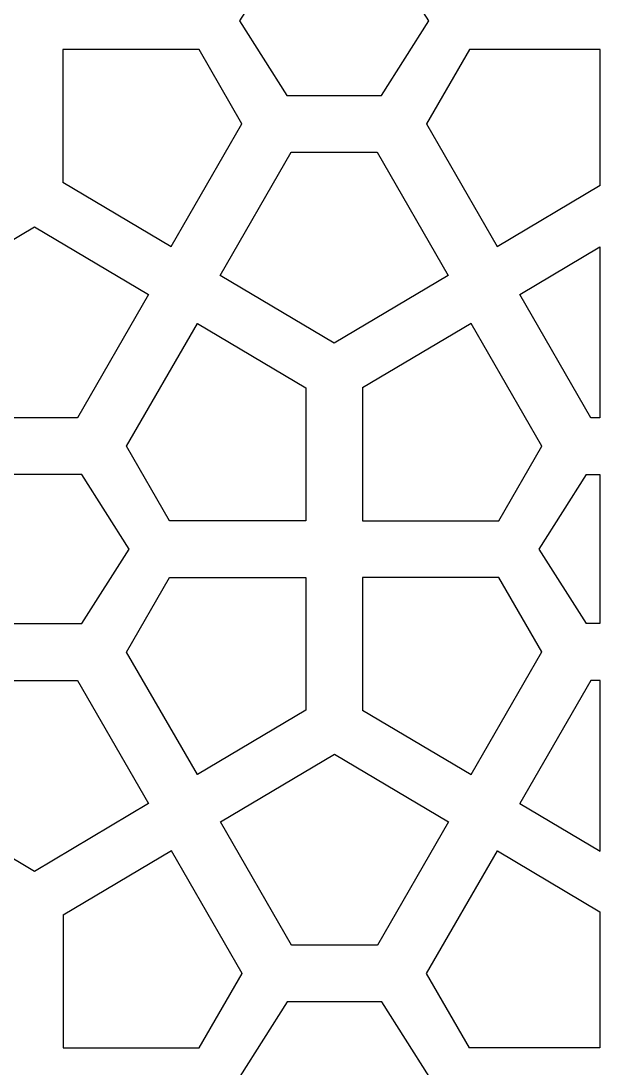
# Model space of a CAD drawing. Header units: centimetres. Extents: x -86 to 86, y -100 to 100.
# Drawn here: x -21.56 to -6.28, y -74.77 to -47.14 of the extents above; entities that cross this region are included whole.
import ezdxf

# ---------------------------------------------------------------- set-up
doc = ezdxf.new("R2010")
doc.units = ezdxf.units.CM
doc.header["$MEASUREMENT"] = 0
doc.layers.add('layer 1', color=7, linetype='Continuous')

msp = doc.modelspace()

# ---------------------------------------------------------------- linework, layer by layer
at = {"layer": 'layer 1', "color": 230}
for points, knots in [([(-15.79737, -47.14327), (-15.79737, -47.14327), (-14.54737, -45.17918), (-14.54737, -45.17918), (-14.54737, -45.17918), (-14.54737, -45.17918), (-12.04739, -45.17918), (-12.04739, -45.17918), (-12.04739, -45.17918), (-12.04739, -45.17918), (-10.79737, -47.14327), (-10.79737, -47.14327), (-10.79737, -47.14327), (-10.79737, -47.14327), (-12.04738, -49.10738), (-12.04738, -49.10738), (-12.04738, -49.10738), (-12.04738, -49.10738), (-14.54739, -49.10738), (-14.54739, -49.10738), (-14.54739, -49.10738), (-14.54739, -49.10738), (-15.79737, -47.14327), (-15.79737, -47.14327)], [0, 0, 0, 0, 0.14285714, 0.14285714, 0.14285714, 0.14285714, 0.28571429, 0.28571429, 0.28571429, 0.28571429, 0.42857143, 0.42857143, 0.42857143, 0.42857143, 0.57142857, 0.57142857, 0.57142857, 0.57142857, 0.71428571, 0.71428571, 0.71428571, 0.71428571, 1, 1, 1, 1]), ([(-17.59732, -53.09107), (-17.59732, -53.09107), (-20.45764, -51.39334), (-20.45764, -51.39334), (-20.45764, -51.39334), (-20.45764, -51.39334), (-20.45764, -47.89339), (-20.45764, -47.89339), (-20.45764, -47.89339), (-20.45764, -47.89339), (-16.8643, -47.8934), (-16.8643, -47.8934), (-16.8643, -47.8934), (-16.8643, -47.8934), (-15.73038, -49.85744), (-15.73038, -49.85744), (-15.73038, -49.85744), (-15.73038, -49.85744), (-17.59732, -53.09107), (-17.59732, -53.09107)], [0, 0, 0, 0, 0.16666667, 0.16666667, 0.16666667, 0.16666667, 0.33333333, 0.33333333, 0.33333333, 0.33333333, 0.5, 0.5, 0.5, 0.5, 0.66666667, 0.66666667, 0.66666667, 0.66666667, 1, 1, 1, 1]), ([(-6.28107, -47.8934), (-6.28107, -47.8934), (-6.28108, -51.47879), (-6.28108, -51.47879), (-6.28108, -51.47879), (-6.28108, -51.47879), (-8.9975, -53.09114), (-8.9975, -53.09114), (-8.9975, -53.09114), (-8.9975, -53.09114), (-10.86446, -49.85751), (-10.86446, -49.85751), (-10.86446, -49.85751), (-10.86446, -49.85751), (-9.7305, -47.8934), (-9.7305, -47.8934), (-9.7305, -47.8934), (-9.7305, -47.8934), (-6.28107, -47.8934), (-6.28107, -47.8934)], [0, 0, 0, 0, 0.16666667, 0.16666667, 0.16666667, 0.16666667, 0.33333333, 0.33333333, 0.33333333, 0.33333333, 0.5, 0.5, 0.5, 0.5, 0.66666667, 0.66666667, 0.66666667, 0.66666667, 1, 1, 1, 1]), ([(-16.30733, -53.85673), (-16.30733, -53.85673), (-13.29736, -55.6433), (-13.29736, -55.6433), (-13.29736, -55.6433), (-13.29736, -55.6433), (-10.2875, -53.85679), (-10.2875, -53.85679), (-10.2875, -53.85679), (-10.2875, -53.85679), (-12.16355, -50.60739), (-12.16355, -50.60739), (-12.16355, -50.60739), (-12.16355, -50.60739), (-14.43132, -50.60738), (-14.43132, -50.60738), (-14.43132, -50.60738), (-14.43132, -50.60738), (-16.30733, -53.85673), (-16.30733, -53.85673)], [0, 0, 0, 0, 0.16666667, 0.16666667, 0.16666667, 0.16666667, 0.33333333, 0.33333333, 0.33333333, 0.33333333, 0.5, 0.5, 0.5, 0.5, 0.66666667, 0.66666667, 0.66666667, 0.66666667, 1, 1, 1, 1]), ([(-18.19747, -54.36303), (-18.19747, -54.36303), (-21.20744, -52.57645), (-21.20744, -52.57645), (-21.20744, -52.57645), (-21.20744, -52.57645), (-24.2175, -54.3631), (-24.2175, -54.3631), (-24.2175, -54.3631), (-24.2175, -54.3631), (-22.34159, -57.61233), (-22.34159, -57.61233), (-22.34159, -57.61233), (-22.34159, -57.61233), (-20.07345, -57.61233), (-20.07345, -57.61233), (-20.07345, -57.61233), (-20.07345, -57.61233), (-18.19747, -54.36303), (-18.19747, -54.36303)], [0, 0, 0, 0, 0.16666667, 0.16666667, 0.16666667, 0.16666667, 0.33333333, 0.33333333, 0.33333333, 0.33333333, 0.5, 0.5, 0.5, 0.5, 0.66666667, 0.66666667, 0.66666667, 0.66666667, 1, 1, 1, 1]), ([(-6.28494, -53.10694), (-6.28494, -53.10694), (-8.39699, -54.36288), (-8.39699, -54.36288), (-8.39699, -54.36288), (-8.39699, -54.36288), (-6.52108, -57.61211), (-6.52108, -57.61211), (-6.52108, -57.61211), (-6.52108, -57.61211), (-6.28494, -57.61211), (-6.28494, -57.61211), (-6.28494, -57.61211), (-6.28494, -57.61211), (-6.28494, -53.10694), (-6.28494, -53.10694)], [0, 0, 0, 0, 0.2, 0.2, 0.2, 0.2, 0.4, 0.4, 0.4, 0.4, 0.6, 0.6, 0.6, 0.6, 1, 1, 1, 1]), ([(-14.04718, -60.32655), (-14.04718, -60.32655), (-14.04716, -56.82649), (-14.04716, -56.82649), (-14.04716, -56.82649), (-14.04716, -56.82649), (-16.90749, -55.12873), (-16.90749, -55.12873), (-16.90749, -55.12873), (-16.90749, -55.12873), (-18.77445, -58.36237), (-18.77445, -58.36237), (-18.77445, -58.36237), (-18.77445, -58.36237), (-17.64044, -60.32655), (-17.64044, -60.32655), (-17.64044, -60.32655), (-17.64044, -60.32655), (-14.04718, -60.32655), (-14.04718, -60.32655)], [0, 0, 0, 0, 0.16666667, 0.16666667, 0.16666667, 0.16666667, 0.33333333, 0.33333333, 0.33333333, 0.33333333, 0.5, 0.5, 0.5, 0.5, 0.66666667, 0.66666667, 0.66666667, 0.66666667, 1, 1, 1, 1]), ([(-12.54724, -60.32633), (-12.54724, -60.32633), (-12.54725, -56.82629), (-12.54725, -56.82629), (-12.54725, -56.82629), (-12.54725, -56.82629), (-9.68698, -55.12854), (-9.68698, -55.12854), (-9.68698, -55.12854), (-9.68698, -55.12854), (-7.82001, -58.3622), (-7.82001, -58.3622), (-7.82001, -58.3622), (-7.82001, -58.3622), (-8.95403, -60.32633), (-8.95403, -60.32633), (-8.95403, -60.32633), (-8.95403, -60.32633), (-12.54724, -60.32633), (-12.54724, -60.32633)], [0, 0, 0, 0, 0.16666667, 0.16666667, 0.16666667, 0.16666667, 0.33333333, 0.33333333, 0.33333333, 0.33333333, 0.5, 0.5, 0.5, 0.5, 0.66666667, 0.66666667, 0.66666667, 0.66666667, 1, 1, 1, 1]), ([(-23.70745, -61.07642), (-23.70745, -61.07642), (-22.45745, -59.11233), (-22.45745, -59.11233), (-22.45745, -59.11233), (-22.45745, -59.11233), (-19.95747, -59.11233), (-19.95747, -59.11233), (-19.95747, -59.11233), (-19.95747, -59.11233), (-18.70745, -61.07642), (-18.70745, -61.07642), (-18.70745, -61.07642), (-18.70745, -61.07642), (-19.95746, -63.04053), (-19.95746, -63.04053), (-19.95746, -63.04053), (-19.95746, -63.04053), (-22.45747, -63.04053), (-22.45747, -63.04053), (-22.45747, -63.04053), (-22.45747, -63.04053), (-23.70745, -61.07642), (-23.70745, -61.07642)], [0, 0, 0, 0, 0.14285714, 0.14285714, 0.14285714, 0.14285714, 0.28571429, 0.28571429, 0.28571429, 0.28571429, 0.42857143, 0.42857143, 0.42857143, 0.42857143, 0.57142857, 0.57142857, 0.57142857, 0.57142857, 0.71428571, 0.71428571, 0.71428571, 0.71428571, 1, 1, 1, 1]), ([(-6.28494, -59.11211), (-6.28494, -59.11211), (-6.63694, -59.11211), (-6.63694, -59.11211), (-6.63694, -59.11211), (-6.63694, -59.11211), (-7.88694, -61.0762), (-7.88694, -61.0762), (-7.88694, -61.0762), (-7.88694, -61.0762), (-6.63696, -63.04031), (-6.63696, -63.04031), (-6.63696, -63.04031), (-6.63696, -63.04031), (-6.28494, -63.04031), (-6.28494, -63.04031), (-6.28494, -63.04031), (-6.28494, -63.04031), (-6.28494, -59.11211), (-6.28494, -59.11211)], [0, 0, 0, 0, 0.16666667, 0.16666667, 0.16666667, 0.16666667, 0.33333333, 0.33333333, 0.33333333, 0.33333333, 0.5, 0.5, 0.5, 0.5, 0.66666667, 0.66666667, 0.66666667, 0.66666667, 1, 1, 1, 1]), ([(-16.90758, -67.02429), (-16.90758, -67.02429), (-14.0472, -65.32651), (-14.0472, -65.32651), (-14.0472, -65.32651), (-14.0472, -65.32651), (-14.0472, -61.82655), (-14.0472, -61.82655), (-14.0472, -61.82655), (-14.0472, -61.82655), (-17.64058, -61.82655), (-17.64058, -61.82655), (-17.64058, -61.82655), (-17.64058, -61.82655), (-18.77454, -63.79066), (-18.77454, -63.79066), (-18.77454, -63.79066), (-18.77454, -63.79066), (-16.90758, -67.02429), (-16.90758, -67.02429)], [0, 0, 0, 0, 0.16666667, 0.16666667, 0.16666667, 0.16666667, 0.33333333, 0.33333333, 0.33333333, 0.33333333, 0.5, 0.5, 0.5, 0.5, 0.66666667, 0.66666667, 0.66666667, 0.66666667, 1, 1, 1, 1]), ([(-9.68689, -67.024), (-9.68689, -67.024), (-12.54721, -65.32627), (-12.54721, -65.32627), (-12.54721, -65.32627), (-12.54721, -65.32627), (-12.54721, -61.82632), (-12.54721, -61.82632), (-12.54721, -61.82632), (-12.54721, -61.82632), (-8.95387, -61.82633), (-8.95387, -61.82633), (-8.95387, -61.82633), (-8.95387, -61.82633), (-7.81995, -63.79037), (-7.81995, -63.79037), (-7.81995, -63.79037), (-7.81995, -63.79037), (-9.68689, -67.024), (-9.68689, -67.024)], [0, 0, 0, 0, 0.16666667, 0.16666667, 0.16666667, 0.16666667, 0.33333333, 0.33333333, 0.33333333, 0.33333333, 0.5, 0.5, 0.5, 0.5, 0.66666667, 0.66666667, 0.66666667, 0.66666667, 1, 1, 1, 1]), ([(-24.21741, -67.78988), (-24.21741, -67.78988), (-21.20744, -69.57645), (-21.20744, -69.57645), (-21.20744, -69.57645), (-21.20744, -69.57645), (-18.19758, -67.78994), (-18.19758, -67.78994), (-18.19758, -67.78994), (-18.19758, -67.78994), (-20.07363, -64.54054), (-20.07363, -64.54054), (-20.07363, -64.54054), (-20.07363, -64.54054), (-22.3414, -64.54053), (-22.3414, -64.54053), (-22.3414, -64.54053), (-22.3414, -64.54053), (-24.21741, -67.78988), (-24.21741, -67.78988)], [0, 0, 0, 0, 0.16666667, 0.16666667, 0.16666667, 0.16666667, 0.33333333, 0.33333333, 0.33333333, 0.33333333, 0.5, 0.5, 0.5, 0.5, 0.66666667, 0.66666667, 0.66666667, 0.66666667, 1, 1, 1, 1]), ([(-6.28108, -64.54031), (-6.28108, -64.54031), (-6.28106, -69.04551), (-6.28106, -69.04551), (-6.28106, -69.04551), (-6.28106, -69.04551), (-8.3969, -67.78966), (-8.3969, -67.78966), (-8.3969, -67.78966), (-8.3969, -67.78966), (-6.52089, -64.54031), (-6.52089, -64.54031), (-6.52089, -64.54031), (-6.52089, -64.54031), (-6.28108, -64.54031), (-6.28108, -64.54031)], [0, 0, 0, 0, 0.2, 0.2, 0.2, 0.2, 0.4, 0.4, 0.4, 0.4, 0.6, 0.6, 0.6, 0.6, 1, 1, 1, 1]), ([(-10.28049, -68.27299), (-10.28049, -68.27299), (-13.29046, -66.48641), (-13.29046, -66.48641), (-13.29046, -66.48641), (-13.29046, -66.48641), (-16.30052, -68.27306), (-16.30052, -68.27306), (-16.30052, -68.27306), (-16.30052, -68.27306), (-14.42461, -71.52229), (-14.42461, -71.52229), (-14.42461, -71.52229), (-14.42461, -71.52229), (-12.15647, -71.52229), (-12.15647, -71.52229), (-12.15647, -71.52229), (-12.15647, -71.52229), (-10.28049, -68.27299), (-10.28049, -68.27299)], [0, 0, 0, 0, 0.16666667, 0.16666667, 0.16666667, 0.16666667, 0.33333333, 0.33333333, 0.33333333, 0.33333333, 0.5, 0.5, 0.5, 0.5, 0.66666667, 0.66666667, 0.66666667, 0.66666667, 1, 1, 1, 1]), ([(-20.45077, -74.23651), (-20.45077, -74.23651), (-20.45078, -70.73647), (-20.45078, -70.73647), (-20.45078, -70.73647), (-20.45078, -70.73647), (-17.59051, -69.03872), (-17.59051, -69.03872), (-17.59051, -69.03872), (-17.59051, -69.03872), (-15.72354, -72.27238), (-15.72354, -72.27238), (-15.72354, -72.27238), (-15.72354, -72.27238), (-16.85756, -74.23651), (-16.85756, -74.23651), (-16.85756, -74.23651), (-16.85756, -74.23651), (-20.45077, -74.23651), (-20.45077, -74.23651)], [0, 0, 0, 0, 0.16666667, 0.16666667, 0.16666667, 0.16666667, 0.33333333, 0.33333333, 0.33333333, 0.33333333, 0.5, 0.5, 0.5, 0.5, 0.66666667, 0.66666667, 0.66666667, 0.66666667, 1, 1, 1, 1]), ([(-6.28494, -70.64459), (-6.28494, -70.64459), (-8.99051, -69.03869), (-8.99051, -69.03869), (-8.99051, -69.03869), (-8.99051, -69.03869), (-10.85747, -72.27233), (-10.85747, -72.27233), (-10.85747, -72.27233), (-10.85747, -72.27233), (-9.72346, -74.23651), (-9.72346, -74.23651), (-9.72346, -74.23651), (-9.72346, -74.23651), (-6.28494, -74.23652), (-6.28494, -74.23652), (-6.28494, -74.23652), (-6.28494, -74.23652), (-6.28494, -70.64459), (-6.28494, -70.64459)], [0, 0, 0, 0, 0.16666667, 0.16666667, 0.16666667, 0.16666667, 0.33333333, 0.33333333, 0.33333333, 0.33333333, 0.5, 0.5, 0.5, 0.5, 0.66666667, 0.66666667, 0.66666667, 0.66666667, 1, 1, 1, 1]), ([(-15.79047, -74.98638), (-15.79047, -74.98638), (-14.54047, -73.02229), (-14.54047, -73.02229), (-14.54047, -73.02229), (-14.54047, -73.02229), (-12.04049, -73.02229), (-12.04049, -73.02229), (-12.04049, -73.02229), (-12.04049, -73.02229), (-10.79047, -74.98638), (-10.79047, -74.98638), (-10.79047, -74.98638), (-10.79047, -74.98638), (-12.04048, -76.95049), (-12.04048, -76.95049), (-12.04048, -76.95049), (-12.04048, -76.95049), (-14.54049, -76.95049), (-14.54049, -76.95049), (-14.54049, -76.95049), (-14.54049, -76.95049), (-15.79047, -74.98638), (-15.79047, -74.98638)], [0, 0, 0, 0, 0.14285714, 0.14285714, 0.14285714, 0.14285714, 0.28571429, 0.28571429, 0.28571429, 0.28571429, 0.42857143, 0.42857143, 0.42857143, 0.42857143, 0.57142857, 0.57142857, 0.57142857, 0.57142857, 0.71428571, 0.71428571, 0.71428571, 0.71428571, 1, 1, 1, 1])]:
    msp.add_open_spline(points, degree=3, knots=knots, dxfattribs=at)
at = {"layer": 'layer 1', "color": 250, "lineweight": 9}
for points, knots in [([(-15.79737, -47.14327), (-15.79737, -47.14327), (-14.54737, -45.17918), (-14.54737, -45.17918), (-14.54737, -45.17918), (-14.54737, -45.17918), (-12.04739, -45.17918), (-12.04739, -45.17918), (-12.04739, -45.17918), (-12.04739, -45.17918), (-10.79737, -47.14327), (-10.79737, -47.14327), (-10.79737, -47.14327), (-10.79737, -47.14327), (-12.04738, -49.10738), (-12.04738, -49.10738), (-12.04738, -49.10738), (-12.04738, -49.10738), (-14.54739, -49.10738), (-14.54739, -49.10738), (-14.54739, -49.10738), (-14.54739, -49.10738), (-15.79737, -47.14327), (-15.79737, -47.14327)], [0, 0, 0, 0, 0.14285714, 0.14285714, 0.14285714, 0.14285714, 0.28571429, 0.28571429, 0.28571429, 0.28571429, 0.42857143, 0.42857143, 0.42857143, 0.42857143, 0.57142857, 0.57142857, 0.57142857, 0.57142857, 0.71428571, 0.71428571, 0.71428571, 0.71428571, 1, 1, 1, 1]), ([(-17.59732, -53.09107), (-17.59732, -53.09107), (-20.45764, -51.39334), (-20.45764, -51.39334), (-20.45764, -51.39334), (-20.45764, -51.39334), (-20.45764, -47.89339), (-20.45764, -47.89339), (-20.45764, -47.89339), (-20.45764, -47.89339), (-16.8643, -47.8934), (-16.8643, -47.8934), (-16.8643, -47.8934), (-16.8643, -47.8934), (-15.73038, -49.85744), (-15.73038, -49.85744), (-15.73038, -49.85744), (-15.73038, -49.85744), (-17.59732, -53.09107), (-17.59732, -53.09107)], [0, 0, 0, 0, 0.16666667, 0.16666667, 0.16666667, 0.16666667, 0.33333333, 0.33333333, 0.33333333, 0.33333333, 0.5, 0.5, 0.5, 0.5, 0.66666667, 0.66666667, 0.66666667, 0.66666667, 1, 1, 1, 1]), ([(-6.28107, -47.8934), (-6.28107, -47.8934), (-6.28108, -51.47879), (-6.28108, -51.47879), (-6.28108, -51.47879), (-6.28108, -51.47879), (-8.9975, -53.09114), (-8.9975, -53.09114), (-8.9975, -53.09114), (-8.9975, -53.09114), (-10.86446, -49.85751), (-10.86446, -49.85751), (-10.86446, -49.85751), (-10.86446, -49.85751), (-9.7305, -47.8934), (-9.7305, -47.8934), (-9.7305, -47.8934), (-9.7305, -47.8934), (-6.28107, -47.8934), (-6.28107, -47.8934)], [0, 0, 0, 0, 0.16666667, 0.16666667, 0.16666667, 0.16666667, 0.33333333, 0.33333333, 0.33333333, 0.33333333, 0.5, 0.5, 0.5, 0.5, 0.66666667, 0.66666667, 0.66666667, 0.66666667, 1, 1, 1, 1]), ([(-16.30733, -53.85673), (-16.30733, -53.85673), (-13.29736, -55.6433), (-13.29736, -55.6433), (-13.29736, -55.6433), (-13.29736, -55.6433), (-10.2875, -53.85679), (-10.2875, -53.85679), (-10.2875, -53.85679), (-10.2875, -53.85679), (-12.16355, -50.60739), (-12.16355, -50.60739), (-12.16355, -50.60739), (-12.16355, -50.60739), (-14.43132, -50.60738), (-14.43132, -50.60738), (-14.43132, -50.60738), (-14.43132, -50.60738), (-16.30733, -53.85673), (-16.30733, -53.85673)], [0, 0, 0, 0, 0.16666667, 0.16666667, 0.16666667, 0.16666667, 0.33333333, 0.33333333, 0.33333333, 0.33333333, 0.5, 0.5, 0.5, 0.5, 0.66666667, 0.66666667, 0.66666667, 0.66666667, 1, 1, 1, 1]), ([(-18.19747, -54.36303), (-18.19747, -54.36303), (-21.20744, -52.57645), (-21.20744, -52.57645), (-21.20744, -52.57645), (-21.20744, -52.57645), (-24.2175, -54.3631), (-24.2175, -54.3631), (-24.2175, -54.3631), (-24.2175, -54.3631), (-22.34159, -57.61233), (-22.34159, -57.61233), (-22.34159, -57.61233), (-22.34159, -57.61233), (-20.07345, -57.61233), (-20.07345, -57.61233), (-20.07345, -57.61233), (-20.07345, -57.61233), (-18.19747, -54.36303), (-18.19747, -54.36303)], [0, 0, 0, 0, 0.16666667, 0.16666667, 0.16666667, 0.16666667, 0.33333333, 0.33333333, 0.33333333, 0.33333333, 0.5, 0.5, 0.5, 0.5, 0.66666667, 0.66666667, 0.66666667, 0.66666667, 1, 1, 1, 1]), ([(-6.28494, -53.10694), (-6.28494, -53.10694), (-8.39699, -54.36288), (-8.39699, -54.36288), (-8.39699, -54.36288), (-8.39699, -54.36288), (-6.52108, -57.61211), (-6.52108, -57.61211), (-6.52108, -57.61211), (-6.52108, -57.61211), (-6.28494, -57.61211), (-6.28494, -57.61211), (-6.28494, -57.61211), (-6.28494, -57.61211), (-6.28494, -53.10694), (-6.28494, -53.10694)], [0, 0, 0, 0, 0.2, 0.2, 0.2, 0.2, 0.4, 0.4, 0.4, 0.4, 0.6, 0.6, 0.6, 0.6, 1, 1, 1, 1]), ([(-14.04718, -60.32655), (-14.04718, -60.32655), (-14.04716, -56.82649), (-14.04716, -56.82649), (-14.04716, -56.82649), (-14.04716, -56.82649), (-16.90749, -55.12873), (-16.90749, -55.12873), (-16.90749, -55.12873), (-16.90749, -55.12873), (-18.77445, -58.36237), (-18.77445, -58.36237), (-18.77445, -58.36237), (-18.77445, -58.36237), (-17.64044, -60.32655), (-17.64044, -60.32655), (-17.64044, -60.32655), (-17.64044, -60.32655), (-14.04718, -60.32655), (-14.04718, -60.32655)], [0, 0, 0, 0, 0.16666667, 0.16666667, 0.16666667, 0.16666667, 0.33333333, 0.33333333, 0.33333333, 0.33333333, 0.5, 0.5, 0.5, 0.5, 0.66666667, 0.66666667, 0.66666667, 0.66666667, 1, 1, 1, 1]), ([(-12.54724, -60.32633), (-12.54724, -60.32633), (-12.54725, -56.82629), (-12.54725, -56.82629), (-12.54725, -56.82629), (-12.54725, -56.82629), (-9.68698, -55.12854), (-9.68698, -55.12854), (-9.68698, -55.12854), (-9.68698, -55.12854), (-7.82001, -58.3622), (-7.82001, -58.3622), (-7.82001, -58.3622), (-7.82001, -58.3622), (-8.95403, -60.32633), (-8.95403, -60.32633), (-8.95403, -60.32633), (-8.95403, -60.32633), (-12.54724, -60.32633), (-12.54724, -60.32633)], [0, 0, 0, 0, 0.16666667, 0.16666667, 0.16666667, 0.16666667, 0.33333333, 0.33333333, 0.33333333, 0.33333333, 0.5, 0.5, 0.5, 0.5, 0.66666667, 0.66666667, 0.66666667, 0.66666667, 1, 1, 1, 1]), ([(-23.70745, -61.07642), (-23.70745, -61.07642), (-22.45745, -59.11233), (-22.45745, -59.11233), (-22.45745, -59.11233), (-22.45745, -59.11233), (-19.95747, -59.11233), (-19.95747, -59.11233), (-19.95747, -59.11233), (-19.95747, -59.11233), (-18.70745, -61.07642), (-18.70745, -61.07642), (-18.70745, -61.07642), (-18.70745, -61.07642), (-19.95746, -63.04053), (-19.95746, -63.04053), (-19.95746, -63.04053), (-19.95746, -63.04053), (-22.45747, -63.04053), (-22.45747, -63.04053), (-22.45747, -63.04053), (-22.45747, -63.04053), (-23.70745, -61.07642), (-23.70745, -61.07642)], [0, 0, 0, 0, 0.14285714, 0.14285714, 0.14285714, 0.14285714, 0.28571429, 0.28571429, 0.28571429, 0.28571429, 0.42857143, 0.42857143, 0.42857143, 0.42857143, 0.57142857, 0.57142857, 0.57142857, 0.57142857, 0.71428571, 0.71428571, 0.71428571, 0.71428571, 1, 1, 1, 1]), ([(-6.28494, -59.11211), (-6.28494, -59.11211), (-6.63694, -59.11211), (-6.63694, -59.11211), (-6.63694, -59.11211), (-6.63694, -59.11211), (-7.88694, -61.0762), (-7.88694, -61.0762), (-7.88694, -61.0762), (-7.88694, -61.0762), (-6.63696, -63.04031), (-6.63696, -63.04031), (-6.63696, -63.04031), (-6.63696, -63.04031), (-6.28494, -63.04031), (-6.28494, -63.04031), (-6.28494, -63.04031), (-6.28494, -63.04031), (-6.28494, -59.11211), (-6.28494, -59.11211)], [0, 0, 0, 0, 0.16666667, 0.16666667, 0.16666667, 0.16666667, 0.33333333, 0.33333333, 0.33333333, 0.33333333, 0.5, 0.5, 0.5, 0.5, 0.66666667, 0.66666667, 0.66666667, 0.66666667, 1, 1, 1, 1]), ([(-16.90758, -67.02429), (-16.90758, -67.02429), (-14.0472, -65.32651), (-14.0472, -65.32651), (-14.0472, -65.32651), (-14.0472, -65.32651), (-14.0472, -61.82655), (-14.0472, -61.82655), (-14.0472, -61.82655), (-14.0472, -61.82655), (-17.64058, -61.82655), (-17.64058, -61.82655), (-17.64058, -61.82655), (-17.64058, -61.82655), (-18.77454, -63.79066), (-18.77454, -63.79066), (-18.77454, -63.79066), (-18.77454, -63.79066), (-16.90758, -67.02429), (-16.90758, -67.02429)], [0, 0, 0, 0, 0.16666667, 0.16666667, 0.16666667, 0.16666667, 0.33333333, 0.33333333, 0.33333333, 0.33333333, 0.5, 0.5, 0.5, 0.5, 0.66666667, 0.66666667, 0.66666667, 0.66666667, 1, 1, 1, 1]), ([(-9.68689, -67.024), (-9.68689, -67.024), (-12.54721, -65.32627), (-12.54721, -65.32627), (-12.54721, -65.32627), (-12.54721, -65.32627), (-12.54721, -61.82632), (-12.54721, -61.82632), (-12.54721, -61.82632), (-12.54721, -61.82632), (-8.95387, -61.82633), (-8.95387, -61.82633), (-8.95387, -61.82633), (-8.95387, -61.82633), (-7.81995, -63.79037), (-7.81995, -63.79037), (-7.81995, -63.79037), (-7.81995, -63.79037), (-9.68689, -67.024), (-9.68689, -67.024)], [0, 0, 0, 0, 0.16666667, 0.16666667, 0.16666667, 0.16666667, 0.33333333, 0.33333333, 0.33333333, 0.33333333, 0.5, 0.5, 0.5, 0.5, 0.66666667, 0.66666667, 0.66666667, 0.66666667, 1, 1, 1, 1]), ([(-24.21741, -67.78988), (-24.21741, -67.78988), (-21.20744, -69.57645), (-21.20744, -69.57645), (-21.20744, -69.57645), (-21.20744, -69.57645), (-18.19758, -67.78994), (-18.19758, -67.78994), (-18.19758, -67.78994), (-18.19758, -67.78994), (-20.07363, -64.54054), (-20.07363, -64.54054), (-20.07363, -64.54054), (-20.07363, -64.54054), (-22.3414, -64.54053), (-22.3414, -64.54053), (-22.3414, -64.54053), (-22.3414, -64.54053), (-24.21741, -67.78988), (-24.21741, -67.78988)], [0, 0, 0, 0, 0.16666667, 0.16666667, 0.16666667, 0.16666667, 0.33333333, 0.33333333, 0.33333333, 0.33333333, 0.5, 0.5, 0.5, 0.5, 0.66666667, 0.66666667, 0.66666667, 0.66666667, 1, 1, 1, 1]), ([(-6.28108, -64.54031), (-6.28108, -64.54031), (-6.28106, -69.04551), (-6.28106, -69.04551), (-6.28106, -69.04551), (-6.28106, -69.04551), (-8.3969, -67.78966), (-8.3969, -67.78966), (-8.3969, -67.78966), (-8.3969, -67.78966), (-6.52089, -64.54031), (-6.52089, -64.54031), (-6.52089, -64.54031), (-6.52089, -64.54031), (-6.28108, -64.54031), (-6.28108, -64.54031)], [0, 0, 0, 0, 0.2, 0.2, 0.2, 0.2, 0.4, 0.4, 0.4, 0.4, 0.6, 0.6, 0.6, 0.6, 1, 1, 1, 1]), ([(-10.28049, -68.27299), (-10.28049, -68.27299), (-13.29046, -66.48641), (-13.29046, -66.48641), (-13.29046, -66.48641), (-13.29046, -66.48641), (-16.30052, -68.27306), (-16.30052, -68.27306), (-16.30052, -68.27306), (-16.30052, -68.27306), (-14.42461, -71.52229), (-14.42461, -71.52229), (-14.42461, -71.52229), (-14.42461, -71.52229), (-12.15647, -71.52229), (-12.15647, -71.52229), (-12.15647, -71.52229), (-12.15647, -71.52229), (-10.28049, -68.27299), (-10.28049, -68.27299)], [0, 0, 0, 0, 0.16666667, 0.16666667, 0.16666667, 0.16666667, 0.33333333, 0.33333333, 0.33333333, 0.33333333, 0.5, 0.5, 0.5, 0.5, 0.66666667, 0.66666667, 0.66666667, 0.66666667, 1, 1, 1, 1]), ([(-20.45077, -74.23651), (-20.45077, -74.23651), (-20.45078, -70.73647), (-20.45078, -70.73647), (-20.45078, -70.73647), (-20.45078, -70.73647), (-17.59051, -69.03872), (-17.59051, -69.03872), (-17.59051, -69.03872), (-17.59051, -69.03872), (-15.72354, -72.27238), (-15.72354, -72.27238), (-15.72354, -72.27238), (-15.72354, -72.27238), (-16.85756, -74.23651), (-16.85756, -74.23651), (-16.85756, -74.23651), (-16.85756, -74.23651), (-20.45077, -74.23651), (-20.45077, -74.23651)], [0, 0, 0, 0, 0.16666667, 0.16666667, 0.16666667, 0.16666667, 0.33333333, 0.33333333, 0.33333333, 0.33333333, 0.5, 0.5, 0.5, 0.5, 0.66666667, 0.66666667, 0.66666667, 0.66666667, 1, 1, 1, 1]), ([(-6.28494, -70.64459), (-6.28494, -70.64459), (-8.99051, -69.03869), (-8.99051, -69.03869), (-8.99051, -69.03869), (-8.99051, -69.03869), (-10.85747, -72.27233), (-10.85747, -72.27233), (-10.85747, -72.27233), (-10.85747, -72.27233), (-9.72346, -74.23651), (-9.72346, -74.23651), (-9.72346, -74.23651), (-9.72346, -74.23651), (-6.28494, -74.23652), (-6.28494, -74.23652), (-6.28494, -74.23652), (-6.28494, -74.23652), (-6.28494, -70.64459), (-6.28494, -70.64459)], [0, 0, 0, 0, 0.16666667, 0.16666667, 0.16666667, 0.16666667, 0.33333333, 0.33333333, 0.33333333, 0.33333333, 0.5, 0.5, 0.5, 0.5, 0.66666667, 0.66666667, 0.66666667, 0.66666667, 1, 1, 1, 1]), ([(-15.79047, -74.98638), (-15.79047, -74.98638), (-14.54047, -73.02229), (-14.54047, -73.02229), (-14.54047, -73.02229), (-14.54047, -73.02229), (-12.04049, -73.02229), (-12.04049, -73.02229), (-12.04049, -73.02229), (-12.04049, -73.02229), (-10.79047, -74.98638), (-10.79047, -74.98638), (-10.79047, -74.98638), (-10.79047, -74.98638), (-12.04048, -76.95049), (-12.04048, -76.95049), (-12.04048, -76.95049), (-12.04048, -76.95049), (-14.54049, -76.95049), (-14.54049, -76.95049), (-14.54049, -76.95049), (-14.54049, -76.95049), (-15.79047, -74.98638), (-15.79047, -74.98638)], [0, 0, 0, 0, 0.14285714, 0.14285714, 0.14285714, 0.14285714, 0.28571429, 0.28571429, 0.28571429, 0.28571429, 0.42857143, 0.42857143, 0.42857143, 0.42857143, 0.57142857, 0.57142857, 0.57142857, 0.57142857, 0.71428571, 0.71428571, 0.71428571, 0.71428571, 1, 1, 1, 1])]:
    msp.add_open_spline(points, degree=3, knots=knots, dxfattribs=at)

doc.saveas('drawing.dxf')
